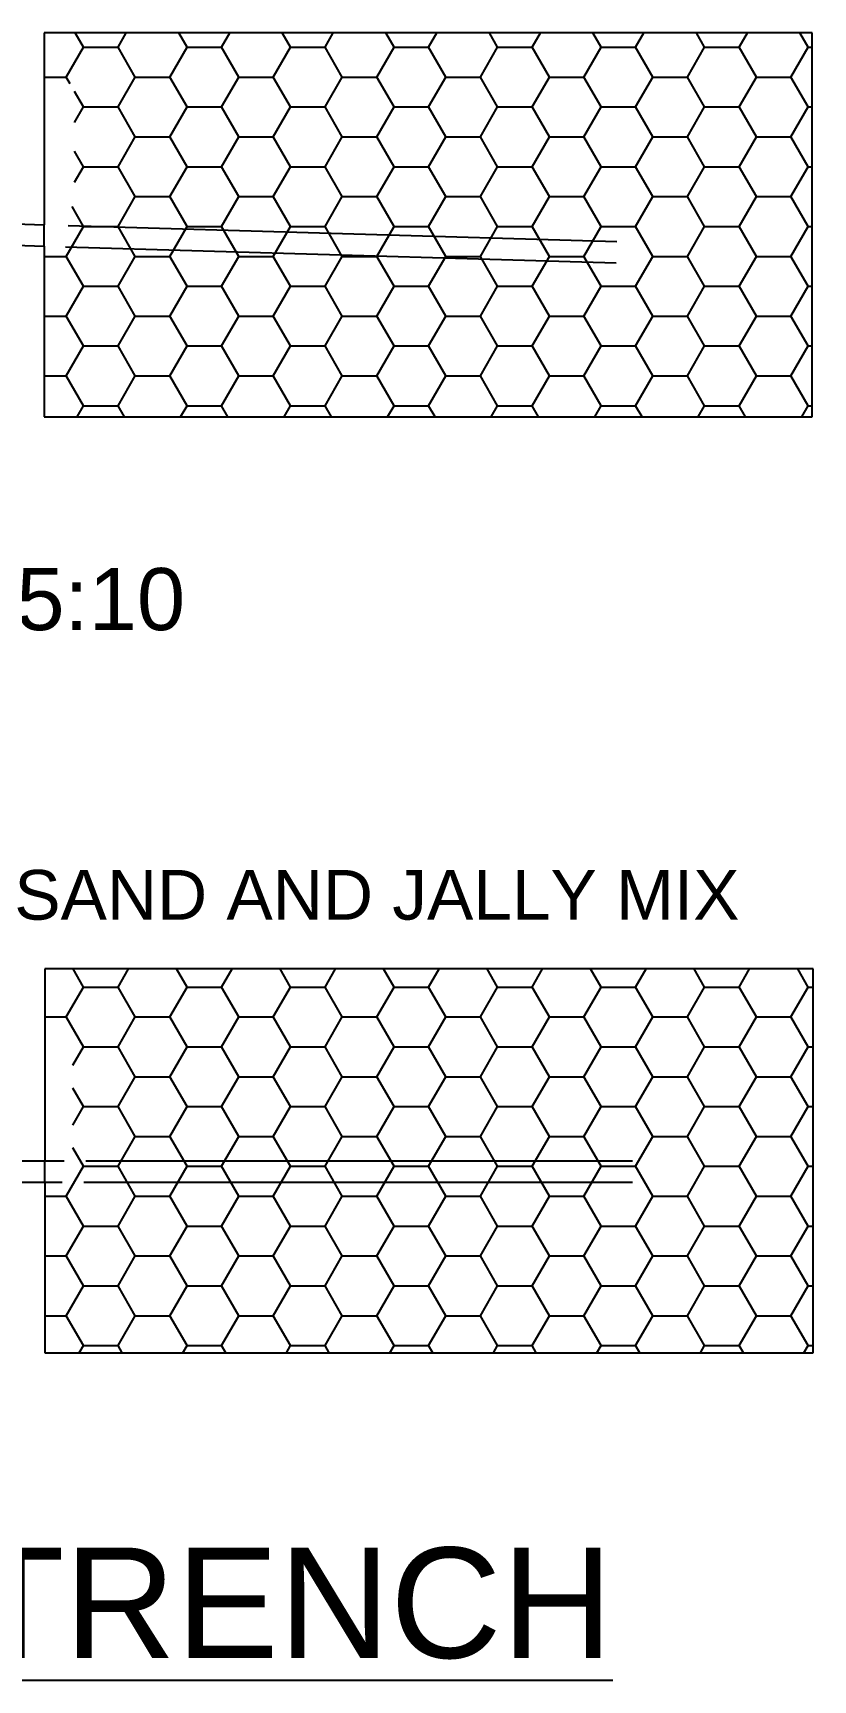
# Model space of a CAD drawing. Header units: metres. Extents: x 0 to 107, y 0 to 69.
# Drawn here: x 8.26 to 11.08, y 10.62 to 16.59 of the extents above; entities that cross this region are included whole.
import ezdxf

# ---------------------------------------------------------------- set-up
doc = ezdxf.new("R2010")
doc.units = ezdxf.units.M
doc.header["$LTSCALE"] = 0.2
doc.header["$MEASUREMENT"] = 0
doc.layers.get('0').update_dxf_attribs({"lineweight": 15})
doc.styles.get("Standard").update_dxf_attribs({"font": 'arial.ttf', "height": 0.25})

msp = doc.modelspace()

# ---------------------------------------------------------------- linework, layer by layer
at = {"color": 7, "lineweight": 25}
for p, q in [((11.0778, 16.5899), (8.2957, 16.5899)), ((8.2957, 16.5899), (8.2957, 15.8943)), ((11.0778, 15.1988), (11.0778, 16.5899)), ((7.2433, 15.9344), (8.2957, 15.8945)), ((8.2957, 15.8171), (8.2957, 15.8945)), ((8.3827, 15.8919), (10.3701, 15.8346)), ((7.2411, 15.8571), (8.2957, 15.8171)), ((8.2957, 15.8171), (8.2957, 15.1988)), ((8.3733, 15.8148), (10.3678, 15.7573)), ((8.2957, 15.1988), (11.0778, 15.1988)), ((11.0807, 13.1985), (8.2986, 13.1985)), ((8.2986, 13.1985), (8.2986, 12.5029)), ((11.0807, 11.8074), (11.0807, 13.1985)), ((7.0115, 12.5029), (8.3683, 12.5029)), ((8.2986, 12.4256), (8.2986, 12.5029)), ((8.446, 12.5029), (10.427, 12.5029)), ((7.0115, 12.4256), (8.3612, 12.4256)), ((8.2986, 12.4256), (8.2986, 11.8074)), ((8.4388, 12.4256), (10.427, 12.4256)), ((8.2986, 11.8074), (11.0807, 11.8074))]:
    msp.add_line(p, q, dxfattribs=at)
at = {"color": 7, "linetype": 'Continuous', "lineweight": 25}
for p, q in [((8.3756, 16.43), (8.4381, 16.5382)), ((8.4381, 16.5382), (8.4083, 16.5899)), ((8.4381, 16.5382), (8.5631, 16.5382)), ((8.5631, 16.5382), (8.5929, 16.5899)), ((8.6256, 16.43), (8.5631, 16.5382)), ((8.7506, 16.43), (8.8131, 16.5382)), ((8.8131, 16.5382), (8.7833, 16.5899)), ((8.8131, 16.5382), (8.9381, 16.5382)), ((8.9381, 16.5382), (8.9679, 16.5899)), ((9.0006, 16.43), (8.9381, 16.5382)), ((9.1256, 16.43), (9.1881, 16.5382)), ((9.1881, 16.5382), (9.1583, 16.5899)), ((9.1881, 16.5382), (9.3131, 16.5382)), ((9.3131, 16.5382), (9.3429, 16.5899)), ((9.3756, 16.43), (9.3131, 16.5382)), ((9.5006, 16.43), (9.5631, 16.5382)), ((9.5631, 16.5382), (9.5333, 16.5899)), ((9.5631, 16.5382), (9.6881, 16.5382)), ((9.6881, 16.5382), (9.7179, 16.5899)), ((9.7506, 16.43), (9.6881, 16.5382)), ((9.8756, 16.43), (9.9381, 16.5382)), ((9.9381, 16.5382), (9.9083, 16.5899)), ((9.9381, 16.5382), (10.0631, 16.5382)), ((10.0631, 16.5382), (10.0929, 16.5899)), ((10.1256, 16.43), (10.0631, 16.5382)), ((10.2506, 16.43), (10.3131, 16.5382)), ((10.3131, 16.5382), (10.2833, 16.5899)), ((10.3131, 16.5382), (10.4381, 16.5382)), ((10.4381, 16.5382), (10.4679, 16.5899)), ((10.5006, 16.43), (10.4381, 16.5382)), ((10.6256, 16.43), (10.6881, 16.5382)), ((10.6881, 16.5382), (10.6583, 16.5899)), ((10.6881, 16.5382), (10.8131, 16.5382)), ((10.8131, 16.5382), (10.8429, 16.5899)), ((10.8756, 16.43), (10.8131, 16.5382)), ((11.0006, 16.43), (11.0631, 16.5382)), ((11.0631, 16.5382), (11.0333, 16.5899)), ((11.0631, 16.5382), (11.0778, 16.5382)), ((8.2957, 16.43), (8.3756, 16.43)), ((8.3899, 16.4052), (8.3756, 16.43)), ((8.5631, 16.3217), (8.6256, 16.43)), ((8.6256, 16.43), (8.7506, 16.43)), ((8.8131, 16.3217), (8.7506, 16.43)), ((8.9381, 16.3217), (9.0006, 16.43)), ((9.0006, 16.43), (9.1256, 16.43)), ((9.1881, 16.3217), (9.1256, 16.43)), ((9.3131, 16.3217), (9.3756, 16.43)), ((9.3756, 16.43), (9.5006, 16.43)), ((9.5631, 16.3217), (9.5006, 16.43)), ((9.6881, 16.3217), (9.7506, 16.43)), ((9.7506, 16.43), (9.8756, 16.43)), ((9.9381, 16.3217), (9.8756, 16.43)), ((10.0631, 16.3217), (10.1256, 16.43)), ((10.1256, 16.43), (10.2506, 16.43)), ((10.3131, 16.3217), (10.2506, 16.43)), ((10.4381, 16.3217), (10.5006, 16.43)), ((10.5006, 16.43), (10.6256, 16.43)), ((10.6881, 16.3217), (10.6256, 16.43)), ((10.8131, 16.3217), (10.8756, 16.43)), ((10.8756, 16.43), (11.0006, 16.43)), ((11.0631, 16.3217), (11.0006, 16.43)), ((8.4381, 16.3217), (8.4055, 16.3782)), ((8.4055, 16.2653), (8.4381, 16.3217)), ((8.4381, 16.3217), (8.5631, 16.3217)), ((8.6256, 16.2135), (8.5631, 16.3217)), ((8.7506, 16.2135), (8.8131, 16.3217)), ((8.8131, 16.3217), (8.9381, 16.3217)), ((9.0006, 16.2135), (8.9381, 16.3217)), ((9.1256, 16.2135), (9.1881, 16.3217)), ((9.1881, 16.3217), (9.3131, 16.3217)), ((9.3756, 16.2135), (9.3131, 16.3217)), ((9.5006, 16.2135), (9.5631, 16.3217)), ((9.5631, 16.3217), (9.6881, 16.3217)), ((9.7506, 16.2135), (9.6881, 16.3217)), ((9.8756, 16.2135), (9.9381, 16.3217)), ((9.9381, 16.3217), (10.0631, 16.3217)), ((10.1256, 16.2135), (10.0631, 16.3217)), ((10.2506, 16.2135), (10.3131, 16.3217)), ((10.3131, 16.3217), (10.4381, 16.3217)), ((10.5006, 16.2135), (10.4381, 16.3217)), ((10.6256, 16.2135), (10.6881, 16.3217)), ((10.6881, 16.3217), (10.8131, 16.3217)), ((10.8756, 16.2135), (10.8131, 16.3217)), ((11.0006, 16.2135), (11.0631, 16.3217)), ((11.0631, 16.3217), (11.0778, 16.3217)), ((8.5631, 16.1052), (8.6256, 16.2135)), ((8.6256, 16.2135), (8.7506, 16.2135)), ((8.8131, 16.1052), (8.7506, 16.2135)), ((8.9381, 16.1052), (9.0006, 16.2135)), ((9.0006, 16.2135), (9.1256, 16.2135)), ((9.1881, 16.1052), (9.1256, 16.2135)), ((9.3131, 16.1052), (9.3756, 16.2135)), ((9.3756, 16.2135), (9.5006, 16.2135)), ((9.5631, 16.1052), (9.5006, 16.2135)), ((9.6881, 16.1052), (9.7506, 16.2135)), ((9.7506, 16.2135), (9.8756, 16.2135)), ((9.9381, 16.1052), (9.8756, 16.2135)), ((10.0631, 16.1052), (10.1256, 16.2135)), ((10.1256, 16.2135), (10.2506, 16.2135)), ((10.3131, 16.1052), (10.2506, 16.2135)), ((10.4381, 16.1052), (10.5006, 16.2135)), ((10.5006, 16.2135), (10.6256, 16.2135)), ((10.6881, 16.1052), (10.6256, 16.2135)), ((10.8131, 16.1052), (10.8756, 16.2135)), ((10.8756, 16.2135), (11.0006, 16.2135)), ((11.0631, 16.1052), (11.0006, 16.2135)), ((8.4381, 16.1052), (8.4055, 16.1617)), ((8.4055, 16.0488), (8.4381, 16.1052)), ((8.4381, 16.1052), (8.5631, 16.1052)), ((8.6256, 15.997), (8.5631, 16.1052)), ((8.7506, 15.997), (8.8131, 16.1052)), ((8.8131, 16.1052), (8.9381, 16.1052)), ((9.0006, 15.997), (8.9381, 16.1052)), ((9.1256, 15.997), (9.1881, 16.1052)), ((9.1881, 16.1052), (9.3131, 16.1052)), ((9.3756, 15.997), (9.3131, 16.1052)), ((9.5006, 15.997), (9.5631, 16.1052)), ((9.5631, 16.1052), (9.6881, 16.1052)), ((9.7506, 15.997), (9.6881, 16.1052)), ((9.8756, 15.997), (9.9381, 16.1052)), ((9.9381, 16.1052), (10.0631, 16.1052)), ((10.1256, 15.997), (10.0631, 16.1052)), ((10.2506, 15.997), (10.3131, 16.1052)), ((10.3131, 16.1052), (10.4381, 16.1052)), ((10.5006, 15.997), (10.4381, 16.1052)), ((10.6256, 15.997), (10.6881, 16.1052)), ((10.6881, 16.1052), (10.8131, 16.1052)), ((10.8756, 15.997), (10.8131, 16.1052)), ((11.0006, 15.997), (11.0631, 16.1052)), ((11.0631, 16.1052), (11.0778, 16.1052)), ((8.5631, 15.8887), (8.6256, 15.997)), ((8.6256, 15.997), (8.7506, 15.997)), ((8.8131, 15.8887), (8.7506, 15.997)), ((8.9381, 15.8887), (9.0006, 15.997)), ((9.0006, 15.997), (9.1256, 15.997)), ((9.1881, 15.8887), (9.1256, 15.997)), ((9.3131, 15.8887), (9.3756, 15.997)), ((9.3756, 15.997), (9.5006, 15.997)), ((9.5631, 15.8887), (9.5006, 15.997)), ((9.6881, 15.8887), (9.7506, 15.997)), ((9.7506, 15.997), (9.8756, 15.997)), ((9.9381, 15.8887), (9.8756, 15.997)), ((10.0631, 15.8887), (10.1256, 15.997)), ((10.1256, 15.997), (10.2506, 15.997)), ((10.3131, 15.8887), (10.2506, 15.997)), ((10.4381, 15.8887), (10.5006, 15.997)), ((10.5006, 15.997), (10.6256, 15.997)), ((10.6881, 15.8887), (10.6256, 15.997)), ((10.8131, 15.8887), (10.8756, 15.997)), ((10.8756, 15.997), (11.0006, 15.997)), ((11.0631, 15.8887), (11.0006, 15.997)), ((8.4381, 15.8887), (8.3966, 15.9606)), ((8.3756, 15.7804), (8.4381, 15.8887)), ((8.4381, 15.8887), (8.5631, 15.8887)), ((8.6256, 15.7804), (8.5631, 15.8887)), ((8.7506, 15.7804), (8.8131, 15.8887)), ((8.8131, 15.8887), (8.9381, 15.8887)), ((9.0006, 15.7804), (8.9381, 15.8887)), ((9.1256, 15.7804), (9.1881, 15.8887)), ((9.1881, 15.8887), (9.3131, 15.8887)), ((9.3756, 15.7804), (9.3131, 15.8887)), ((9.5006, 15.7804), (9.5631, 15.8887)), ((9.5631, 15.8887), (9.6881, 15.8887)), ((9.7506, 15.7804), (9.6881, 15.8887)), ((9.8756, 15.7804), (9.9381, 15.8887)), ((9.9381, 15.8887), (10.0631, 15.8887)), ((10.1256, 15.7804), (10.0631, 15.8887)), ((10.2506, 15.7804), (10.3131, 15.8887)), ((10.3131, 15.8887), (10.4381, 15.8887)), ((10.5006, 15.7804), (10.4381, 15.8887)), ((10.6256, 15.7804), (10.6881, 15.8887)), ((10.6881, 15.8887), (10.8131, 15.8887)), ((10.8756, 15.7804), (10.8131, 15.8887)), ((11.0006, 15.7804), (11.0631, 15.8887)), ((11.0631, 15.8887), (11.0778, 15.8887)), ((8.2957, 15.7804), (8.3756, 15.7804)), ((8.4381, 15.6722), (8.3756, 15.7804)), ((8.5631, 15.6722), (8.6256, 15.7804)), ((8.6256, 15.7804), (8.7506, 15.7804)), ((8.8131, 15.6722), (8.7506, 15.7804)), ((8.9381, 15.6722), (9.0006, 15.7804)), ((9.0006, 15.7804), (9.1256, 15.7804)), ((9.1881, 15.6722), (9.1256, 15.7804)), ((9.3131, 15.6722), (9.3756, 15.7804)), ((9.3756, 15.7804), (9.5006, 15.7804)), ((9.5631, 15.6722), (9.5006, 15.7804)), ((9.6881, 15.6722), (9.7506, 15.7804)), ((9.7506, 15.7804), (9.8756, 15.7804)), ((9.9381, 15.6722), (9.8756, 15.7804)), ((10.0631, 15.6722), (10.1256, 15.7804)), ((10.1256, 15.7804), (10.2506, 15.7804)), ((10.3131, 15.6722), (10.2506, 15.7804)), ((10.4381, 15.6722), (10.5006, 15.7804)), ((10.5006, 15.7804), (10.6256, 15.7804)), ((10.6881, 15.6722), (10.6256, 15.7804)), ((10.8131, 15.6722), (10.8756, 15.7804)), ((10.8756, 15.7804), (11.0006, 15.7804)), ((11.0631, 15.6722), (11.0006, 15.7804)), ((8.3756, 15.5639), (8.4381, 15.6722)), ((8.4381, 15.6722), (8.5631, 15.6722)), ((8.6256, 15.5639), (8.5631, 15.6722)), ((8.7506, 15.5639), (8.8131, 15.6722)), ((8.8131, 15.6722), (8.9381, 15.6722)), ((9.0006, 15.5639), (8.9381, 15.6722)), ((9.1256, 15.5639), (9.1881, 15.6722)), ((9.1881, 15.6722), (9.3131, 15.6722)), ((9.3756, 15.5639), (9.3131, 15.6722)), ((9.5006, 15.5639), (9.5631, 15.6722)), ((9.5631, 15.6722), (9.6881, 15.6722)), ((9.7506, 15.5639), (9.6881, 15.6722)), ((9.8756, 15.5639), (9.9381, 15.6722)), ((9.9381, 15.6722), (10.0631, 15.6722)), ((10.1256, 15.5639), (10.0631, 15.6722)), ((10.2506, 15.5639), (10.3131, 15.6722)), ((10.3131, 15.6722), (10.4381, 15.6722)), ((10.5006, 15.5639), (10.4381, 15.6722)), ((10.6256, 15.5639), (10.6881, 15.6722)), ((10.6881, 15.6722), (10.8131, 15.6722)), ((10.8756, 15.5639), (10.8131, 15.6722)), ((11.0006, 15.5639), (11.0631, 15.6722)), ((11.0631, 15.6722), (11.0778, 15.6722)), ((8.2957, 15.5639), (8.3756, 15.5639)), ((8.4381, 15.4557), (8.3756, 15.5639)), ((8.5631, 15.4557), (8.6256, 15.5639)), ((8.6256, 15.5639), (8.7506, 15.5639)), ((8.8131, 15.4557), (8.7506, 15.5639)), ((8.9381, 15.4557), (9.0006, 15.5639)), ((9.0006, 15.5639), (9.1256, 15.5639)), ((9.1881, 15.4557), (9.1256, 15.5639)), ((9.3131, 15.4557), (9.3756, 15.5639)), ((9.3756, 15.5639), (9.5006, 15.5639)), ((9.5631, 15.4557), (9.5006, 15.5639)), ((9.6881, 15.4557), (9.7506, 15.5639)), ((9.7506, 15.5639), (9.8756, 15.5639)), ((9.9381, 15.4557), (9.8756, 15.5639)), ((10.0631, 15.4557), (10.1256, 15.5639)), ((10.1256, 15.5639), (10.2506, 15.5639)), ((10.3131, 15.4557), (10.2506, 15.5639)), ((10.4381, 15.4557), (10.5006, 15.5639)), ((10.5006, 15.5639), (10.6256, 15.5639)), ((10.6881, 15.4557), (10.6256, 15.5639)), ((10.8131, 15.4557), (10.8756, 15.5639)), ((10.8756, 15.5639), (11.0006, 15.5639)), ((11.0631, 15.4557), (11.0006, 15.5639)), ((8.3756, 15.3474), (8.4381, 15.4557)), ((8.4381, 15.4557), (8.5631, 15.4557)), ((8.6256, 15.3474), (8.5631, 15.4557)), ((8.7506, 15.3474), (8.8131, 15.4557)), ((8.8131, 15.4557), (8.9381, 15.4557)), ((9.0006, 15.3474), (8.9381, 15.4557)), ((9.1256, 15.3474), (9.1881, 15.4557)), ((9.1881, 15.4557), (9.3131, 15.4557)), ((9.3756, 15.3474), (9.3131, 15.4557)), ((9.5006, 15.3474), (9.5631, 15.4557)), ((9.5631, 15.4557), (9.6881, 15.4557)), ((9.7506, 15.3474), (9.6881, 15.4557)), ((9.8756, 15.3474), (9.9381, 15.4557)), ((9.9381, 15.4557), (10.0631, 15.4557)), ((10.1256, 15.3474), (10.0631, 15.4557)), ((10.2506, 15.3474), (10.3131, 15.4557)), ((10.3131, 15.4557), (10.4381, 15.4557)), ((10.5006, 15.3474), (10.4381, 15.4557)), ((10.6256, 15.3474), (10.6881, 15.4557)), ((10.6881, 15.4557), (10.8131, 15.4557)), ((10.8756, 15.3474), (10.8131, 15.4557)), ((11.0006, 15.3474), (11.0631, 15.4557)), ((11.0631, 15.4557), (11.0778, 15.4557)), ((8.2957, 15.3474), (8.3756, 15.3474)), ((8.4381, 15.2392), (8.3756, 15.3474)), ((8.5631, 15.2392), (8.6256, 15.3474)), ((8.6256, 15.3474), (8.7506, 15.3474)), ((8.8131, 15.2392), (8.7506, 15.3474)), ((8.9381, 15.2392), (9.0006, 15.3474)), ((9.0006, 15.3474), (9.1256, 15.3474)), ((9.1881, 15.2392), (9.1256, 15.3474)), ((9.3131, 15.2392), (9.3756, 15.3474)), ((9.3756, 15.3474), (9.5006, 15.3474)), ((9.5631, 15.2392), (9.5006, 15.3474)), ((9.6881, 15.2392), (9.7506, 15.3474)), ((9.7506, 15.3474), (9.8756, 15.3474)), ((9.9381, 15.2392), (9.8756, 15.3474)), ((10.0631, 15.2392), (10.1256, 15.3474)), ((10.1256, 15.3474), (10.2506, 15.3474)), ((10.3131, 15.2392), (10.2506, 15.3474)), ((10.4381, 15.2392), (10.5006, 15.3474)), ((10.5006, 15.3474), (10.6256, 15.3474)), ((10.6881, 15.2392), (10.6256, 15.3474)), ((10.8131, 15.2392), (10.8756, 15.3474)), ((10.8756, 15.3474), (11.0006, 15.3474)), ((11.0631, 15.2392), (11.0006, 15.3474)), ((8.4148, 15.1988), (8.4381, 15.2392)), ((8.4381, 15.2392), (8.5631, 15.2392)), ((8.5864, 15.1988), (8.5631, 15.2392)), ((8.7898, 15.1988), (8.8131, 15.2392)), ((8.8131, 15.2392), (8.9381, 15.2392)), ((8.9614, 15.1988), (8.9381, 15.2392)), ((9.1648, 15.1988), (9.1881, 15.2392)), ((9.1881, 15.2392), (9.3131, 15.2392)), ((9.3364, 15.1988), (9.3131, 15.2392)), ((9.5398, 15.1988), (9.5631, 15.2392)), ((9.5631, 15.2392), (9.6881, 15.2392)), ((9.7114, 15.1988), (9.6881, 15.2392)), ((9.9148, 15.1988), (9.9381, 15.2392)), ((9.9381, 15.2392), (10.0631, 15.2392)), ((10.0864, 15.1988), (10.0631, 15.2392)), ((10.2898, 15.1988), (10.3131, 15.2392)), ((10.3131, 15.2392), (10.4381, 15.2392)), ((10.4614, 15.1988), (10.4381, 15.2392)), ((10.6648, 15.1988), (10.6881, 15.2392)), ((10.6881, 15.2392), (10.8131, 15.2392)), ((10.8364, 15.1988), (10.8131, 15.2392)), ((11.0398, 15.1988), (11.0631, 15.2392)), ((11.0631, 15.2392), (11.0778, 15.2392)), ((8.4381, 13.1327), (8.4001, 13.1985)), ((8.5631, 13.1327), (8.6011, 13.1985)), ((8.8131, 13.1327), (8.7751, 13.1985)), ((8.9381, 13.1327), (8.9761, 13.1985)), ((9.1881, 13.1327), (9.1501, 13.1985)), ((9.3131, 13.1327), (9.3511, 13.1985)), ((9.5631, 13.1327), (9.5251, 13.1985)), ((9.6881, 13.1327), (9.7261, 13.1985)), ((9.9381, 13.1327), (9.9001, 13.1985)), ((10.0631, 13.1327), (10.1011, 13.1985)), ((10.3131, 13.1327), (10.2751, 13.1985)), ((10.4381, 13.1327), (10.4761, 13.1985)), ((10.6881, 13.1327), (10.6501, 13.1985)), ((10.8131, 13.1327), (10.8511, 13.1985)), ((11.0631, 13.1327), (11.0251, 13.1985)), ((8.3756, 13.0245), (8.4381, 13.1327)), ((8.4381, 13.1327), (8.5631, 13.1327)), ((8.6256, 13.0245), (8.5631, 13.1327)), ((8.7506, 13.0245), (8.8131, 13.1327)), ((8.8131, 13.1327), (8.9381, 13.1327)), ((9.0006, 13.0245), (8.9381, 13.1327)), ((9.1256, 13.0245), (9.1881, 13.1327)), ((9.1881, 13.1327), (9.3131, 13.1327)), ((9.3756, 13.0245), (9.3131, 13.1327)), ((9.5006, 13.0245), (9.5631, 13.1327)), ((9.5631, 13.1327), (9.6881, 13.1327)), ((9.7506, 13.0245), (9.6881, 13.1327)), ((9.8756, 13.0245), (9.9381, 13.1327)), ((9.9381, 13.1327), (10.0631, 13.1327)), ((10.1256, 13.0245), (10.0631, 13.1327)), ((10.2506, 13.0245), (10.3131, 13.1327)), ((10.3131, 13.1327), (10.4381, 13.1327)), ((10.5006, 13.0245), (10.4381, 13.1327)), ((10.6256, 13.0245), (10.6881, 13.1327)), ((10.6881, 13.1327), (10.8131, 13.1327)), ((10.8756, 13.0245), (10.8131, 13.1327)), ((11.0006, 13.0245), (11.0631, 13.1327)), ((11.0631, 13.1327), (11.0807, 13.1327)), ((8.2986, 13.0245), (8.3756, 13.0245)), ((8.4381, 12.9162), (8.3756, 13.0245)), ((8.5631, 12.9162), (8.6256, 13.0245)), ((8.6256, 13.0245), (8.7506, 13.0245)), ((8.8131, 12.9162), (8.7506, 13.0245)), ((8.9381, 12.9162), (9.0006, 13.0245)), ((9.0006, 13.0245), (9.1256, 13.0245)), ((9.1881, 12.9162), (9.1256, 13.0245)), ((9.3131, 12.9162), (9.3756, 13.0245)), ((9.3756, 13.0245), (9.5006, 13.0245)), ((9.5631, 12.9162), (9.5006, 13.0245)), ((9.6881, 12.9162), (9.7506, 13.0245)), ((9.7506, 13.0245), (9.8756, 13.0245)), ((9.9381, 12.9162), (9.8756, 13.0245)), ((10.0631, 12.9162), (10.1256, 13.0245)), ((10.1256, 13.0245), (10.2506, 13.0245)), ((10.3131, 12.9162), (10.2506, 13.0245)), ((10.4381, 12.9162), (10.5006, 13.0245)), ((10.5006, 13.0245), (10.6256, 13.0245)), ((10.6881, 12.9162), (10.6256, 13.0245)), ((10.8131, 12.9162), (10.8756, 13.0245)), ((10.8756, 13.0245), (11.0006, 13.0245)), ((11.0631, 12.9162), (11.0006, 13.0245)), ((8.3995, 12.8494), (8.4381, 12.9162)), ((8.4381, 12.9162), (8.5631, 12.9162)), ((8.6256, 12.8079), (8.5631, 12.9162)), ((8.7506, 12.8079), (8.8131, 12.9162)), ((8.8131, 12.9162), (8.9381, 12.9162)), ((9.0006, 12.8079), (8.9381, 12.9162)), ((9.1256, 12.8079), (9.1881, 12.9162)), ((9.1881, 12.9162), (9.3131, 12.9162)), ((9.3756, 12.8079), (9.3131, 12.9162)), ((9.5006, 12.8079), (9.5631, 12.9162)), ((9.5631, 12.9162), (9.6881, 12.9162)), ((9.7506, 12.8079), (9.6881, 12.9162)), ((9.8756, 12.8079), (9.9381, 12.9162)), ((9.9381, 12.9162), (10.0631, 12.9162)), ((10.1256, 12.8079), (10.0631, 12.9162)), ((10.2506, 12.8079), (10.3131, 12.9162)), ((10.3131, 12.9162), (10.4381, 12.9162)), ((10.5006, 12.8079), (10.4381, 12.9162)), ((10.6256, 12.8079), (10.6881, 12.9162)), ((10.6881, 12.9162), (10.8131, 12.9162)), ((10.8756, 12.8079), (10.8131, 12.9162)), ((11.0006, 12.8079), (11.0631, 12.9162)), ((11.0631, 12.9162), (11.0807, 12.9162)), ((8.5631, 12.6997), (8.6256, 12.8079)), ((8.6256, 12.8079), (8.7506, 12.8079)), ((8.8131, 12.6997), (8.7506, 12.8079)), ((8.9381, 12.6997), (9.0006, 12.8079)), ((9.0006, 12.8079), (9.1256, 12.8079)), ((9.1881, 12.6997), (9.1256, 12.8079)), ((9.3131, 12.6997), (9.3756, 12.8079)), ((9.3756, 12.8079), (9.5006, 12.8079)), ((9.5631, 12.6997), (9.5006, 12.8079)), ((9.6881, 12.6997), (9.7506, 12.8079)), ((9.7506, 12.8079), (9.8756, 12.8079)), ((9.9381, 12.6997), (9.8756, 12.8079)), ((10.0631, 12.6997), (10.1256, 12.8079)), ((10.1256, 12.8079), (10.2506, 12.8079)), ((10.3131, 12.6997), (10.2506, 12.8079)), ((10.4381, 12.6997), (10.5006, 12.8079)), ((10.5006, 12.8079), (10.6256, 12.8079)), ((10.6881, 12.6997), (10.6256, 12.8079)), ((10.8131, 12.6997), (10.8756, 12.8079)), ((10.8756, 12.8079), (11.0006, 12.8079)), ((11.0631, 12.6997), (11.0006, 12.8079)), ((8.4381, 12.6997), (8.3995, 12.7665)), ((8.3995, 12.6329), (8.4381, 12.6997)), ((8.4381, 12.6997), (8.5631, 12.6997)), ((8.6256, 12.5914), (8.5631, 12.6997)), ((8.7506, 12.5914), (8.8131, 12.6997)), ((8.8131, 12.6997), (8.9381, 12.6997)), ((9.0006, 12.5914), (8.9381, 12.6997)), ((9.1256, 12.5914), (9.1881, 12.6997)), ((9.1881, 12.6997), (9.3131, 12.6997)), ((9.3756, 12.5914), (9.3131, 12.6997)), ((9.5006, 12.5914), (9.5631, 12.6997)), ((9.5631, 12.6997), (9.6881, 12.6997)), ((9.7506, 12.5914), (9.6881, 12.6997)), ((9.8756, 12.5914), (9.9381, 12.6997)), ((9.9381, 12.6997), (10.0631, 12.6997)), ((10.1256, 12.5914), (10.0631, 12.6997)), ((10.2506, 12.5914), (10.3131, 12.6997)), ((10.3131, 12.6997), (10.4381, 12.6997)), ((10.5006, 12.5914), (10.4381, 12.6997)), ((10.6256, 12.5914), (10.6881, 12.6997)), ((10.6881, 12.6997), (10.8131, 12.6997)), ((10.8756, 12.5914), (10.8131, 12.6997)), ((11.0006, 12.5914), (11.0631, 12.6997)), ((11.0631, 12.6997), (11.0807, 12.6997)), ((8.4381, 12.4832), (8.3995, 12.55)), ((8.5631, 12.4832), (8.6256, 12.5914)), ((8.6256, 12.5914), (8.7506, 12.5914)), ((8.8131, 12.4832), (8.7506, 12.5914)), ((8.9381, 12.4832), (9.0006, 12.5914)), ((9.0006, 12.5914), (9.1256, 12.5914)), ((9.1881, 12.4832), (9.1256, 12.5914)), ((9.3131, 12.4832), (9.3756, 12.5914)), ((9.3756, 12.5914), (9.5006, 12.5914)), ((9.5631, 12.4832), (9.5006, 12.5914)), ((9.6881, 12.4832), (9.7506, 12.5914)), ((9.7506, 12.5914), (9.8756, 12.5914)), ((9.9381, 12.4832), (9.8756, 12.5914)), ((10.0631, 12.4832), (10.1256, 12.5914)), ((10.1256, 12.5914), (10.2506, 12.5914)), ((10.3131, 12.4832), (10.2506, 12.5914)), ((10.4381, 12.4832), (10.5006, 12.5914)), ((10.5006, 12.5914), (10.6256, 12.5914)), ((10.6881, 12.4832), (10.6256, 12.5914)), ((10.8131, 12.4832), (10.8756, 12.5914)), ((10.8756, 12.5914), (11.0006, 12.5914)), ((11.0631, 12.4832), (11.0006, 12.5914)), ((8.3756, 12.3749), (8.4381, 12.4832)), ((8.4381, 12.4832), (8.5631, 12.4832)), ((8.6256, 12.3749), (8.5631, 12.4832)), ((8.7506, 12.3749), (8.8131, 12.4832)), ((8.8131, 12.4832), (8.9381, 12.4832)), ((9.0006, 12.3749), (8.9381, 12.4832)), ((9.1256, 12.3749), (9.1881, 12.4832)), ((9.1881, 12.4832), (9.3131, 12.4832)), ((9.3756, 12.3749), (9.3131, 12.4832)), ((9.5006, 12.3749), (9.5631, 12.4832)), ((9.5631, 12.4832), (9.6881, 12.4832)), ((9.7506, 12.3749), (9.6881, 12.4832)), ((9.8756, 12.3749), (9.9381, 12.4832)), ((9.9381, 12.4832), (10.0631, 12.4832)), ((10.1256, 12.3749), (10.0631, 12.4832)), ((10.2506, 12.3749), (10.3131, 12.4832)), ((10.3131, 12.4832), (10.4381, 12.4832)), ((10.5006, 12.3749), (10.4381, 12.4832)), ((10.6256, 12.3749), (10.6881, 12.4832)), ((10.6881, 12.4832), (10.8131, 12.4832)), ((10.8756, 12.3749), (10.8131, 12.4832)), ((11.0006, 12.3749), (11.0631, 12.4832)), ((11.0631, 12.4832), (11.0807, 12.4832)), ((8.2986, 12.3749), (8.3756, 12.3749)), ((8.4381, 12.2667), (8.3756, 12.3749)), ((8.5631, 12.2667), (8.6256, 12.3749)), ((8.6256, 12.3749), (8.7506, 12.3749)), ((8.8131, 12.2667), (8.7506, 12.3749)), ((8.9381, 12.2667), (9.0006, 12.3749)), ((9.0006, 12.3749), (9.1256, 12.3749)), ((9.1881, 12.2667), (9.1256, 12.3749)), ((9.3131, 12.2667), (9.3756, 12.3749)), ((9.3756, 12.3749), (9.5006, 12.3749)), ((9.5631, 12.2667), (9.5006, 12.3749)), ((9.6881, 12.2667), (9.7506, 12.3749)), ((9.7506, 12.3749), (9.8756, 12.3749)), ((9.9381, 12.2667), (9.8756, 12.3749)), ((10.0631, 12.2667), (10.1256, 12.3749)), ((10.1256, 12.3749), (10.2506, 12.3749)), ((10.3131, 12.2667), (10.2506, 12.3749)), ((10.4381, 12.2667), (10.5006, 12.3749)), ((10.5006, 12.3749), (10.6256, 12.3749)), ((10.6881, 12.2667), (10.6256, 12.3749)), ((10.8131, 12.2667), (10.8756, 12.3749)), ((10.8756, 12.3749), (11.0006, 12.3749)), ((11.0631, 12.2667), (11.0006, 12.3749)), ((8.3756, 12.1584), (8.4381, 12.2667)), ((8.4381, 12.2667), (8.5631, 12.2667)), ((8.6256, 12.1584), (8.5631, 12.2667)), ((8.7506, 12.1584), (8.8131, 12.2667)), ((8.8131, 12.2667), (8.9381, 12.2667)), ((9.0006, 12.1584), (8.9381, 12.2667)), ((9.1256, 12.1584), (9.1881, 12.2667)), ((9.1881, 12.2667), (9.3131, 12.2667)), ((9.3756, 12.1584), (9.3131, 12.2667)), ((9.5006, 12.1584), (9.5631, 12.2667)), ((9.5631, 12.2667), (9.6881, 12.2667)), ((9.7506, 12.1584), (9.6881, 12.2667)), ((9.8756, 12.1584), (9.9381, 12.2667)), ((9.9381, 12.2667), (10.0631, 12.2667)), ((10.1256, 12.1584), (10.0631, 12.2667)), ((10.2506, 12.1584), (10.3131, 12.2667)), ((10.3131, 12.2667), (10.4381, 12.2667)), ((10.5006, 12.1584), (10.4381, 12.2667)), ((10.6256, 12.1584), (10.6881, 12.2667)), ((10.6881, 12.2667), (10.8131, 12.2667)), ((10.8756, 12.1584), (10.8131, 12.2667)), ((11.0006, 12.1584), (11.0631, 12.2667)), ((11.0631, 12.2667), (11.0807, 12.2667)), ((8.2986, 12.1584), (8.3756, 12.1584)), ((8.4381, 12.0502), (8.3756, 12.1584)), ((8.5631, 12.0502), (8.6256, 12.1584)), ((8.6256, 12.1584), (8.7506, 12.1584)), ((8.8131, 12.0502), (8.7506, 12.1584)), ((8.9381, 12.0502), (9.0006, 12.1584)), ((9.0006, 12.1584), (9.1256, 12.1584)), ((9.1881, 12.0502), (9.1256, 12.1584)), ((9.3131, 12.0502), (9.3756, 12.1584)), ((9.3756, 12.1584), (9.5006, 12.1584)), ((9.5631, 12.0502), (9.5006, 12.1584)), ((9.6881, 12.0502), (9.7506, 12.1584)), ((9.7506, 12.1584), (9.8756, 12.1584)), ((9.9381, 12.0502), (9.8756, 12.1584)), ((10.0631, 12.0502), (10.1256, 12.1584)), ((10.1256, 12.1584), (10.2506, 12.1584)), ((10.3131, 12.0502), (10.2506, 12.1584)), ((10.4381, 12.0502), (10.5006, 12.1584)), ((10.5006, 12.1584), (10.6256, 12.1584)), ((10.6881, 12.0502), (10.6256, 12.1584)), ((10.8131, 12.0502), (10.8756, 12.1584)), ((10.8756, 12.1584), (11.0006, 12.1584)), ((11.0631, 12.0502), (11.0006, 12.1584)), ((8.3756, 11.9419), (8.4381, 12.0502)), ((8.4381, 12.0502), (8.5631, 12.0502)), ((8.6256, 11.9419), (8.5631, 12.0502)), ((8.7506, 11.9419), (8.8131, 12.0502)), ((8.8131, 12.0502), (8.9381, 12.0502)), ((9.0006, 11.9419), (8.9381, 12.0502)), ((9.1256, 11.9419), (9.1881, 12.0502)), ((9.1881, 12.0502), (9.3131, 12.0502)), ((9.3756, 11.9419), (9.3131, 12.0502)), ((9.5006, 11.9419), (9.5631, 12.0502)), ((9.5631, 12.0502), (9.6881, 12.0502)), ((9.7506, 11.9419), (9.6881, 12.0502)), ((9.8756, 11.9419), (9.9381, 12.0502)), ((9.9381, 12.0502), (10.0631, 12.0502)), ((10.1256, 11.9419), (10.0631, 12.0502)), ((10.2506, 11.9419), (10.3131, 12.0502)), ((10.3131, 12.0502), (10.4381, 12.0502)), ((10.5006, 11.9419), (10.4381, 12.0502)), ((10.6256, 11.9419), (10.6881, 12.0502)), ((10.6881, 12.0502), (10.8131, 12.0502)), ((10.8756, 11.9419), (10.8131, 12.0502)), ((11.0006, 11.9419), (11.0631, 12.0502)), ((11.0631, 12.0502), (11.0807, 12.0502)), ((8.2986, 11.9419), (8.3756, 11.9419)), ((8.4381, 11.8337), (8.3756, 11.9419)), ((8.5631, 11.8337), (8.6256, 11.9419)), ((8.6256, 11.9419), (8.7506, 11.9419)), ((8.8131, 11.8337), (8.7506, 11.9419)), ((8.9381, 11.8337), (9.0006, 11.9419)), ((9.0006, 11.9419), (9.1256, 11.9419)), ((9.1881, 11.8337), (9.1256, 11.9419)), ((9.3131, 11.8337), (9.3756, 11.9419)), ((9.3756, 11.9419), (9.5006, 11.9419)), ((9.5631, 11.8337), (9.5006, 11.9419)), ((9.6881, 11.8337), (9.7506, 11.9419)), ((9.7506, 11.9419), (9.8756, 11.9419)), ((9.9381, 11.8337), (9.8756, 11.9419)), ((10.0631, 11.8337), (10.1256, 11.9419)), ((10.1256, 11.9419), (10.2506, 11.9419)), ((10.3131, 11.8337), (10.2506, 11.9419)), ((10.4381, 11.8337), (10.5006, 11.9419)), ((10.5006, 11.9419), (10.6256, 11.9419)), ((10.6881, 11.8337), (10.6256, 11.9419)), ((10.8131, 11.8337), (10.8756, 11.9419)), ((10.8756, 11.9419), (11.0006, 11.9419)), ((11.0631, 11.8337), (11.0006, 11.9419)), ((8.4229, 11.8074), (8.4381, 11.8337)), ((8.4381, 11.8337), (8.5631, 11.8337)), ((8.5783, 11.8074), (8.5631, 11.8337)), ((8.7979, 11.8074), (8.8131, 11.8337)), ((8.8131, 11.8337), (8.9381, 11.8337)), ((8.9533, 11.8074), (8.9381, 11.8337)), ((9.1729, 11.8074), (9.1881, 11.8337)), ((9.1881, 11.8337), (9.3131, 11.8337)), ((9.3283, 11.8074), (9.3131, 11.8337)), ((9.5479, 11.8074), (9.5631, 11.8337)), ((9.5631, 11.8337), (9.6881, 11.8337)), ((9.7033, 11.8074), (9.6881, 11.8337)), ((9.9229, 11.8074), (9.9381, 11.8337)), ((9.9381, 11.8337), (10.0631, 11.8337)), ((10.0783, 11.8074), (10.0631, 11.8337)), ((10.2979, 11.8074), (10.3131, 11.8337)), ((10.3131, 11.8337), (10.4381, 11.8337)), ((10.4533, 11.8074), (10.4381, 11.8337)), ((10.6729, 11.8074), (10.6881, 11.8337)), ((10.6881, 11.8337), (10.8131, 11.8337)), ((10.8283, 11.8074), (10.8131, 11.8337)), ((11.0479, 11.8074), (11.0631, 11.8337)), ((11.0631, 11.8337), (11.0807, 11.8337))]:
    msp.add_line(p, q, dxfattribs=at)

# ---------------------------------------------------------------- texts
at = {"color": 7, "lineweight": 25}
for s, height, p in [('P.C.C 1:5:10', 0.225, (7.0071, 14.426)), ('SAND AND JALLY MIX', 0.18, (8.1875, 13.377)), ('%%USEPTIC TANK AND TRENCH', 0.4, (2.8745, 10.7018))]:
    msp.add_text(s, height=height, dxfattribs=at).set_placement(p)

doc.saveas('drawing.dxf')
